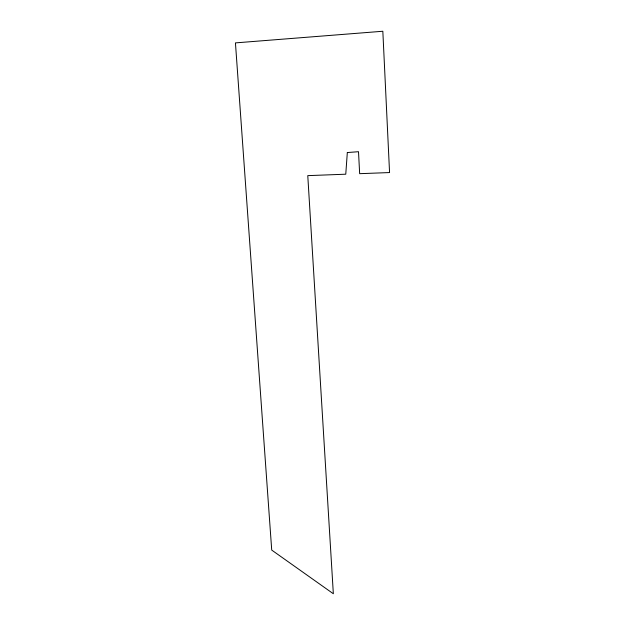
<?xml version="1.0" encoding="UTF-8"?>
<svg xmlns="http://www.w3.org/2000/svg" width="625" height="625" viewBox="0 0 625 625"><rect width="100%" height="100%" fill="white"/><g stroke="black" fill="none" stroke-linecap="round" stroke-linejoin="round"><path stroke-width="0.94" d="M347.32 152.547L345.766 174.203L307.773 175.633L333.344 593.75L271.719 550.086L235.438 42.891L382.828 31.25L389.562 172.562L359.656 173.68L358.508 151.703L347.32 152.547"/></g></svg>
